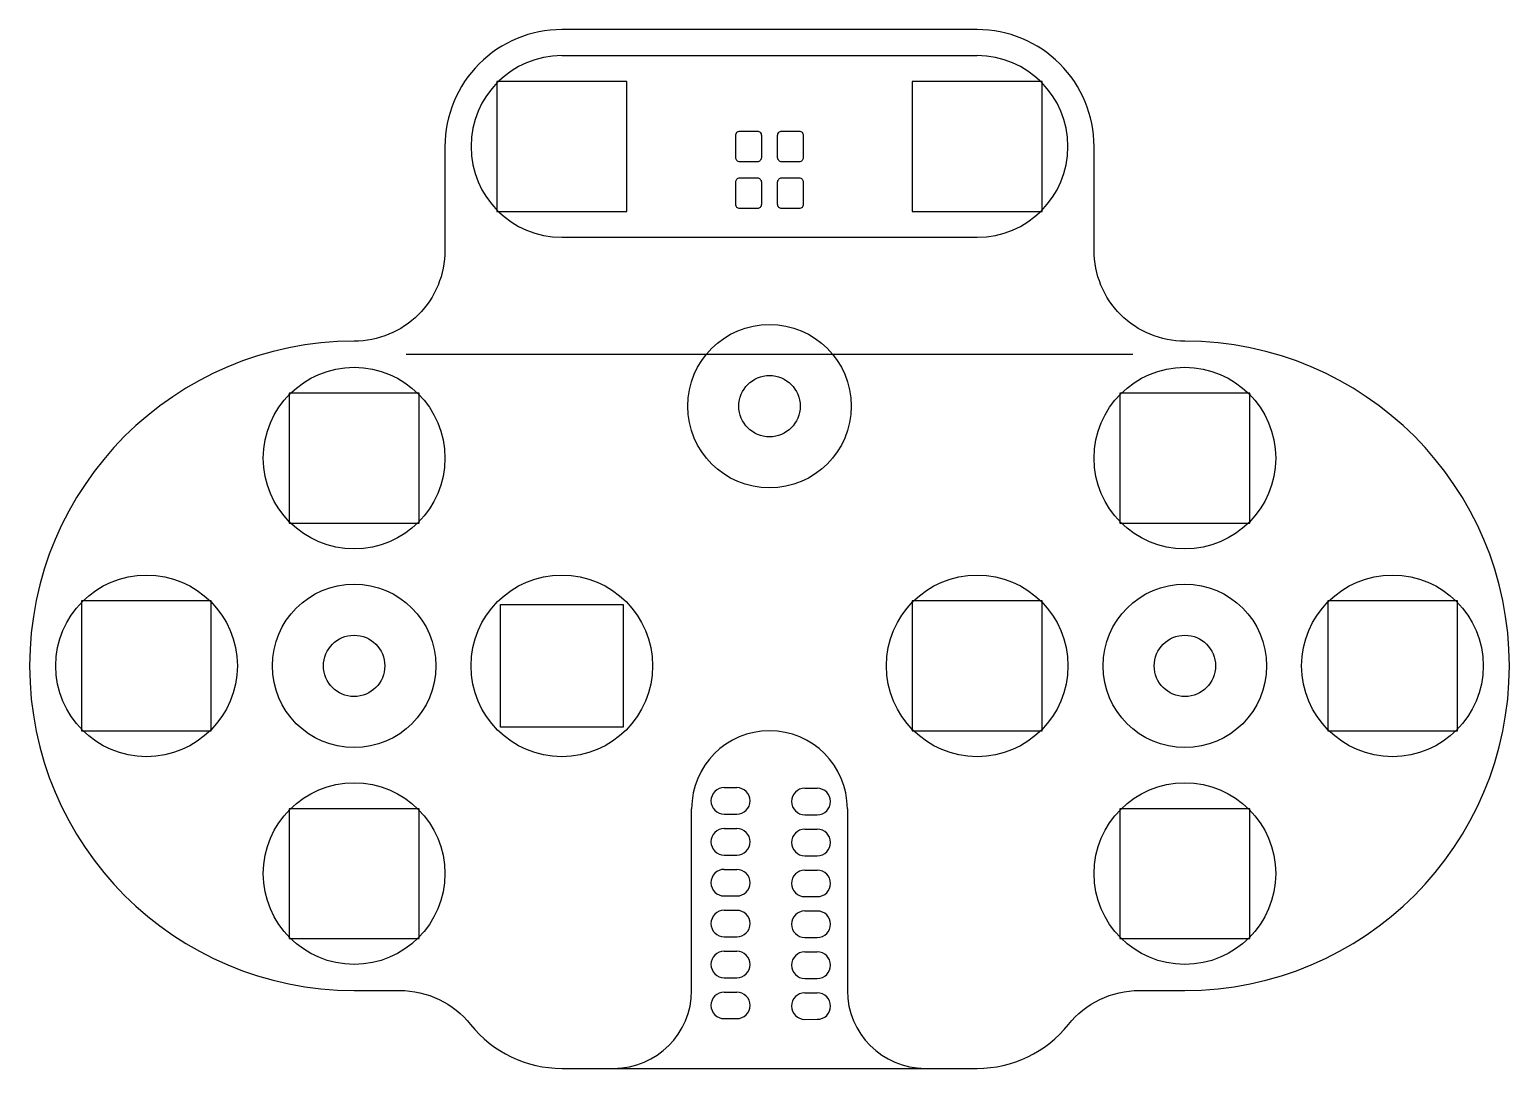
# Model space of a CAD drawing. Header units: millimetres. Extents: x 4.4 to 76.8, y 8.3 to 59.1.
import ezdxf

# ---------------------------------------------------------------- set-up
doc = ezdxf.new("R2010")
doc.units = ezdxf.units.MM
doc.header["$LTSCALE"] = 2
doc.layers.add('BLACK', color=7, linetype='Continuous')

msp = doc.modelspace()

# ---------------------------------------------------------------- linework, layer by layer
for p, q in [((30.48, 57.782), (50.8, 57.782)), ((30.48, 48.898), (50.8, 48.898)), ((22.86, 43.18), (58.42, 43.18)), ((38.428, 21.987), (39.042, 21.987)), ((42.365, 21.954), (42.979, 21.954)), ((36.83, 12.065), (36.83, 20.955)), ((38.428, 20.687), (39.042, 20.688)), ((42.365, 20.654), (42.979, 20.655)), ((44.45, 20.955), (44.45, 12.065)), ((38.428, 19.987), (39.042, 19.987)), ((42.365, 19.954), (42.979, 19.954)), ((38.428, 18.687), (39.042, 18.688)), ((42.365, 18.654), (42.979, 18.655)), ((38.428, 17.987), (39.042, 17.987)), ((42.365, 17.954), (42.979, 17.954)), ((38.428, 16.687), (39.042, 16.688)), ((42.365, 16.654), (42.979, 16.655)), ((38.428, 15.987), (39.042, 15.987)), ((42.365, 15.954), (42.979, 15.954)), ((38.428, 14.687), (39.042, 14.688)), ((42.365, 14.654), (42.979, 14.655)), ((38.428, 13.987), (39.042, 13.987)), ((42.365, 13.955), (42.979, 13.955)), ((38.428, 12.687), (39.042, 12.688)), ((42.365, 12.655), (42.979, 12.656)), ((38.428, 11.987), (39.042, 11.987)), ((42.365, 11.954), (42.979, 11.954)), ((38.428, 10.687), (39.042, 10.688)), ((42.365, 10.654), (42.979, 10.655)), ((33.02, 8.255), (48.26, 8.255))]:
    msp.add_line(p, q)
msp.add_lwpolyline([(60.96, 43.815, -0.414214), (56.515, 48.26), (56.515, 53.34, 0.414214), (50.8, 59.055), (30.48, 59.055, 0.414214), (24.765, 53.34), (24.765, 48.26, -0.414214), (20.32, 43.815, 1), (20.32, 12.065), (22.549, 12.065, -0.227735), (26.019, 10.398, 0.227735), (30.48, 8.255), (50.8, 8.255, 0.227735), (55.261, 10.398, -0.227735), (58.731, 12.065), (60.96, 12.065, 1)], format="xyb", close=True)
for points in [[(27.305, 50.165), (33.655, 50.165), (33.655, 56.515), (27.305, 56.515)], [(47.625, 50.165), (53.975, 50.165), (53.975, 56.515), (47.625, 56.515)], [(17.145, 34.925), (23.495, 34.925), (23.495, 41.275), (17.145, 41.275)], [(57.785, 34.925), (64.135, 34.925), (64.135, 41.275), (57.785, 41.275)], [(6.985, 24.765), (13.335, 24.765), (13.335, 31.115), (6.985, 31.115)], [(33.476, 24.936), (27.476, 24.936), (27.476, 30.936), (33.476, 30.936)], [(47.625, 24.765), (53.975, 24.765), (53.975, 31.115), (47.625, 31.115)], [(67.945, 24.765), (74.295, 24.765), (74.295, 31.115), (67.945, 31.115)], [(17.145, 14.605), (23.495, 14.605), (23.495, 20.955), (17.145, 20.955)], [(57.785, 14.605), (64.135, 14.605), (64.135, 20.955), (57.785, 20.955)]]:
    msp.add_lwpolyline(points, close=True)
for centre, radius in [((40.64, 40.64), 4), ((20.32, 38.1), 4.442), ((40.64, 40.64), 1.5), ((60.96, 38.1), 4.442), ((10.166, 27.94), 4.442), ((20.32, 27.94), 4), ((30.48, 27.94), 4.442), ((50.8, 27.94), 4.442), ((60.96, 27.94), 4), ((71.114, 27.94), 4.442), ((20.32, 27.94), 1.5), ((60.96, 27.94), 1.5), ((20.32, 17.78), 4.442), ((60.96, 17.78), 4.442)]:
    msp.add_circle(centre, radius)
for centre, radius, start, end in [((30.48, 53.34), 4.442, 90, 270), ((50.8, 53.34), 4.442, 270, 90), ((40.64, 20.955), 3.81, 0, 180), ((38.428, 21.337), 0.65, 90, 270), ((39.042, 21.336), 0.648, 270, 90), ((42.365, 21.304), 0.65, 90, 270), ((42.979, 21.303), 0.648, 270, 90), ((38.428, 19.337), 0.65, 90, 270), ((39.042, 19.336), 0.648, 270, 90), ((42.365, 19.304), 0.65, 90, 270), ((42.979, 19.303), 0.648, 270, 90), ((38.428, 17.337), 0.65, 90, 270), ((39.042, 17.336), 0.648, 270, 90), ((42.365, 17.304), 0.65, 90, 270), ((42.979, 17.303), 0.648, 270, 90), ((38.428, 15.337), 0.65, 90, 270), ((39.042, 15.336), 0.648, 270, 90), ((42.365, 15.304), 0.65, 90, 270), ((42.979, 15.303), 0.648, 270, 90), ((38.428, 13.337), 0.65, 90, 270), ((39.042, 13.336), 0.648, 270, 90), ((42.365, 13.305), 0.65, 90, 270), ((42.979, 13.304), 0.648, 270, 90), ((33.02, 12.065), 3.81, 270, 0), ((38.428, 11.337), 0.65, 90, 270), ((39.042, 11.336), 0.648, 270, 90), ((42.365, 11.304), 0.65, 90, 270), ((42.979, 11.303), 0.648, 270, 90), ((48.26, 12.065), 3.81, 180, 270)]:
    msp.add_arc(centre, radius, start, end)
at = {"layer": 'BLACK', "linetype": 'Continuous'}
for p, q in [((38.989, 53.883), (38.993, 53.929)), ((38.989, 52.797), (38.989, 53.883)), ((38.993, 53.929), (39.005, 53.966)), ((39.005, 53.966), (39.023, 54.001)), ((39.023, 54.001), (39.049, 54.032)), ((39.049, 54.032), (39.079, 54.057)), ((39.079, 54.057), (39.114, 54.075)), ((39.114, 54.075), (39.151, 54.087)), ((39.151, 54.087), (39.197, 54.091)), ((39.197, 54.091), (40.033, 54.091)), ((40.033, 54.091), (40.079, 54.087)), ((40.079, 54.087), (40.116, 54.075)), ((40.116, 54.075), (40.151, 54.057)), ((40.151, 54.057), (40.182, 54.032)), ((40.182, 54.032), (40.207, 54.001)), ((40.207, 54.001), (40.225, 53.966)), ((40.225, 53.966), (40.237, 53.929)), ((40.237, 53.929), (40.241, 53.883)), ((40.241, 53.883), (40.241, 52.797)), ((41.039, 53.883), (41.043, 53.929)), ((41.039, 52.797), (41.039, 53.883)), ((41.043, 53.929), (41.055, 53.966)), ((41.055, 53.966), (41.073, 54.001)), ((41.073, 54.001), (41.098, 54.032)), ((41.098, 54.032), (41.129, 54.057)), ((41.129, 54.057), (41.164, 54.075)), ((41.164, 54.075), (41.201, 54.087)), ((41.201, 54.087), (41.247, 54.091)), ((41.247, 54.091), (42.083, 54.091)), ((42.083, 54.091), (42.129, 54.087)), ((42.129, 54.087), (42.166, 54.075)), ((42.166, 54.075), (42.201, 54.057)), ((42.201, 54.057), (42.232, 54.032)), ((42.232, 54.032), (42.257, 54.001)), ((42.257, 54.001), (42.275, 53.966)), ((42.275, 53.966), (42.287, 53.929)), ((42.287, 53.929), (42.291, 53.883)), ((42.291, 53.883), (42.291, 52.797)), ((38.993, 52.751), (38.989, 52.797)), ((39.005, 52.714), (38.993, 52.751)), ((39.023, 52.679), (39.005, 52.714)), ((39.049, 52.648), (39.023, 52.679)), ((39.079, 52.623), (39.049, 52.648)), ((39.114, 52.605), (39.079, 52.623)), ((39.151, 52.593), (39.114, 52.605)), ((39.197, 52.589), (39.151, 52.593)), ((40.033, 52.589), (39.197, 52.589)), ((40.079, 52.593), (40.033, 52.589)), ((40.116, 52.605), (40.079, 52.593)), ((40.151, 52.623), (40.116, 52.605)), ((40.182, 52.648), (40.151, 52.623)), ((40.207, 52.679), (40.182, 52.648)), ((40.225, 52.714), (40.207, 52.679)), ((40.237, 52.751), (40.225, 52.714)), ((40.241, 52.797), (40.237, 52.751)), ((41.043, 52.751), (41.039, 52.797)), ((41.055, 52.714), (41.043, 52.751)), ((41.073, 52.679), (41.055, 52.714)), ((41.098, 52.648), (41.073, 52.679)), ((41.129, 52.623), (41.098, 52.648)), ((41.164, 52.605), (41.129, 52.623)), ((41.201, 52.593), (41.164, 52.605)), ((41.247, 52.589), (41.201, 52.593)), ((42.083, 52.589), (41.247, 52.589)), ((42.129, 52.593), (42.083, 52.589)), ((42.166, 52.605), (42.129, 52.593)), ((42.201, 52.623), (42.166, 52.605)), ((42.232, 52.648), (42.201, 52.623)), ((42.257, 52.679), (42.232, 52.648)), ((42.275, 52.714), (42.257, 52.679)), ((42.287, 52.751), (42.275, 52.714)), ((42.291, 52.797), (42.287, 52.751)), ((38.989, 51.597), (38.993, 51.643)), ((38.989, 50.511), (38.989, 51.597)), ((38.993, 51.643), (39.005, 51.68)), ((39.005, 51.68), (39.023, 51.715)), ((39.023, 51.715), (39.049, 51.746)), ((39.049, 51.746), (39.079, 51.771)), ((39.079, 51.771), (39.114, 51.789)), ((39.114, 51.789), (39.151, 51.801)), ((39.151, 51.801), (39.197, 51.805)), ((39.197, 51.805), (40.033, 51.805)), ((40.033, 51.805), (40.079, 51.801)), ((40.079, 51.801), (40.116, 51.789)), ((40.116, 51.789), (40.151, 51.771)), ((40.151, 51.771), (40.182, 51.746)), ((40.182, 51.746), (40.207, 51.715)), ((40.207, 51.715), (40.225, 51.68)), ((40.225, 51.68), (40.237, 51.643)), ((40.237, 51.643), (40.241, 51.597)), ((40.241, 51.597), (40.241, 50.511)), ((41.039, 51.597), (41.043, 51.643)), ((41.039, 50.511), (41.039, 51.597)), ((41.043, 51.643), (41.055, 51.68)), ((41.055, 51.68), (41.073, 51.715)), ((41.073, 51.715), (41.098, 51.746)), ((41.098, 51.746), (41.129, 51.771)), ((41.129, 51.771), (41.164, 51.789)), ((41.164, 51.789), (41.201, 51.801)), ((41.201, 51.801), (41.247, 51.805)), ((41.247, 51.805), (42.083, 51.805)), ((42.083, 51.805), (42.129, 51.801)), ((42.129, 51.801), (42.166, 51.789)), ((42.166, 51.789), (42.201, 51.771)), ((42.201, 51.771), (42.232, 51.746)), ((42.232, 51.746), (42.257, 51.715)), ((42.257, 51.715), (42.275, 51.68)), ((42.275, 51.68), (42.287, 51.643)), ((42.287, 51.643), (42.291, 51.597)), ((42.291, 51.597), (42.291, 50.511)), ((38.993, 50.465), (38.989, 50.511)), ((39.005, 50.428), (38.993, 50.465)), ((39.023, 50.393), (39.005, 50.428)), ((39.049, 50.362), (39.023, 50.393)), ((39.079, 50.337), (39.049, 50.362)), ((39.114, 50.319), (39.079, 50.337)), ((39.151, 50.307), (39.114, 50.319)), ((39.197, 50.303), (39.151, 50.307)), ((40.033, 50.303), (39.197, 50.303)), ((40.079, 50.307), (40.033, 50.303)), ((40.116, 50.319), (40.079, 50.307)), ((40.151, 50.337), (40.116, 50.319)), ((40.182, 50.362), (40.151, 50.337)), ((40.207, 50.393), (40.182, 50.362)), ((40.225, 50.428), (40.207, 50.393)), ((40.237, 50.465), (40.225, 50.428)), ((40.241, 50.511), (40.237, 50.465)), ((41.043, 50.465), (41.039, 50.511)), ((41.055, 50.428), (41.043, 50.465)), ((41.073, 50.393), (41.055, 50.428)), ((41.098, 50.362), (41.073, 50.393)), ((41.129, 50.337), (41.098, 50.362)), ((41.164, 50.319), (41.129, 50.337)), ((41.201, 50.307), (41.164, 50.319)), ((41.247, 50.303), (41.201, 50.307)), ((42.083, 50.303), (41.247, 50.303)), ((42.129, 50.307), (42.083, 50.303)), ((42.166, 50.319), (42.129, 50.307)), ((42.201, 50.337), (42.166, 50.319)), ((42.232, 50.362), (42.201, 50.337)), ((42.257, 50.393), (42.232, 50.362)), ((42.275, 50.428), (42.257, 50.393)), ((42.287, 50.465), (42.275, 50.428)), ((42.291, 50.511), (42.287, 50.465))]:
    msp.add_line(p, q, dxfattribs=at)

doc.saveas('drawing.dxf')
